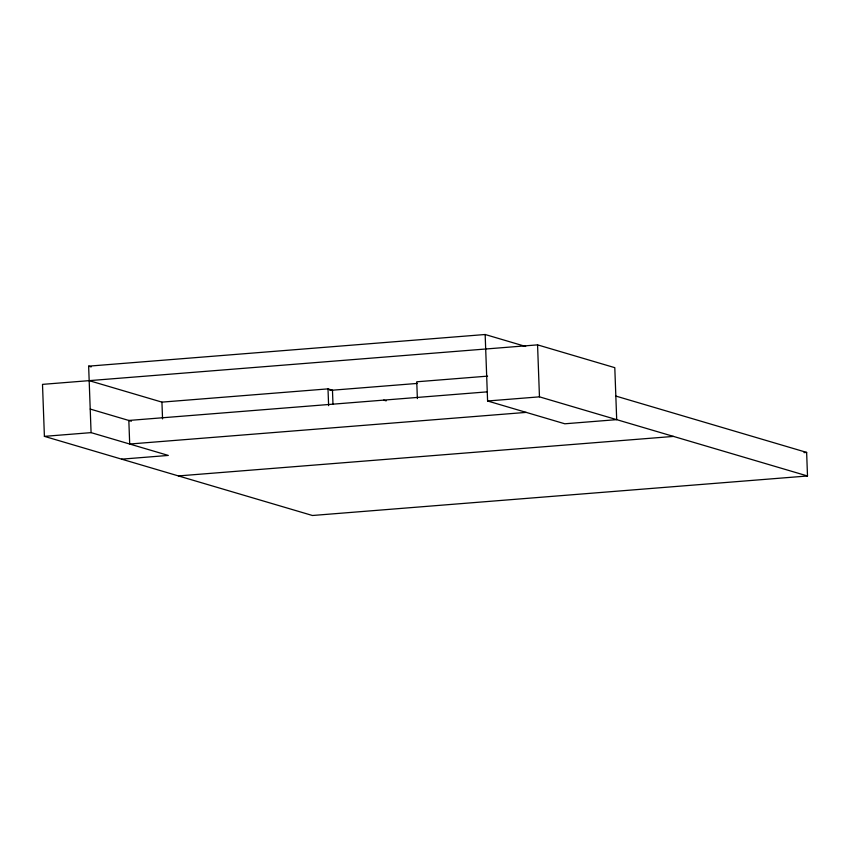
<?xml version="1.0" encoding="UTF-8"?>
<svg xmlns="http://www.w3.org/2000/svg" width="850" height="850" viewBox="0 0 850 850"><rect width="100%" height="100%" fill="white"/><g stroke="black" fill="none" stroke-linecap="round" stroke-linejoin="round"><path stroke-width="1.27" d="M121.635 459.159L168.311 455.43L91.078 432.629L88.644 366.159L485.159 334.507L525.672 346.471M485.159 334.507L487.592 400.987L564.825 423.789L616.696 419.645L614.794 367.668L537.561 344.866L42.5 384.37L44.402 436.358L312.439 515.493L807.5 475.979L806.639 452.402L615.836 396.068M89.176 380.651L161.936 402.124L328.004 388.875L332.467 390.192L332.987 404.398M487.603 376.136L416.755 381.788L417.371 398.576M329.832 390.405L417.308 383.424M487.294 391.85L128.828 420.453L129.699 444.029L526.203 412.388M44.402 436.358L91.078 432.629M487.592 400.987L539.463 396.844L807.5 475.979M178.426 475.926L673.487 436.411M803.983 452.614L806.639 452.402M383.647 400.116L386.176 400.871M88.644 366.159L91.173 366.902M90.217 409.062L131.357 421.207M537.561 344.866L539.463 396.844M328.004 388.875L328.621 405.663M161.936 402.124L162.552 418.912"/></g></svg>
